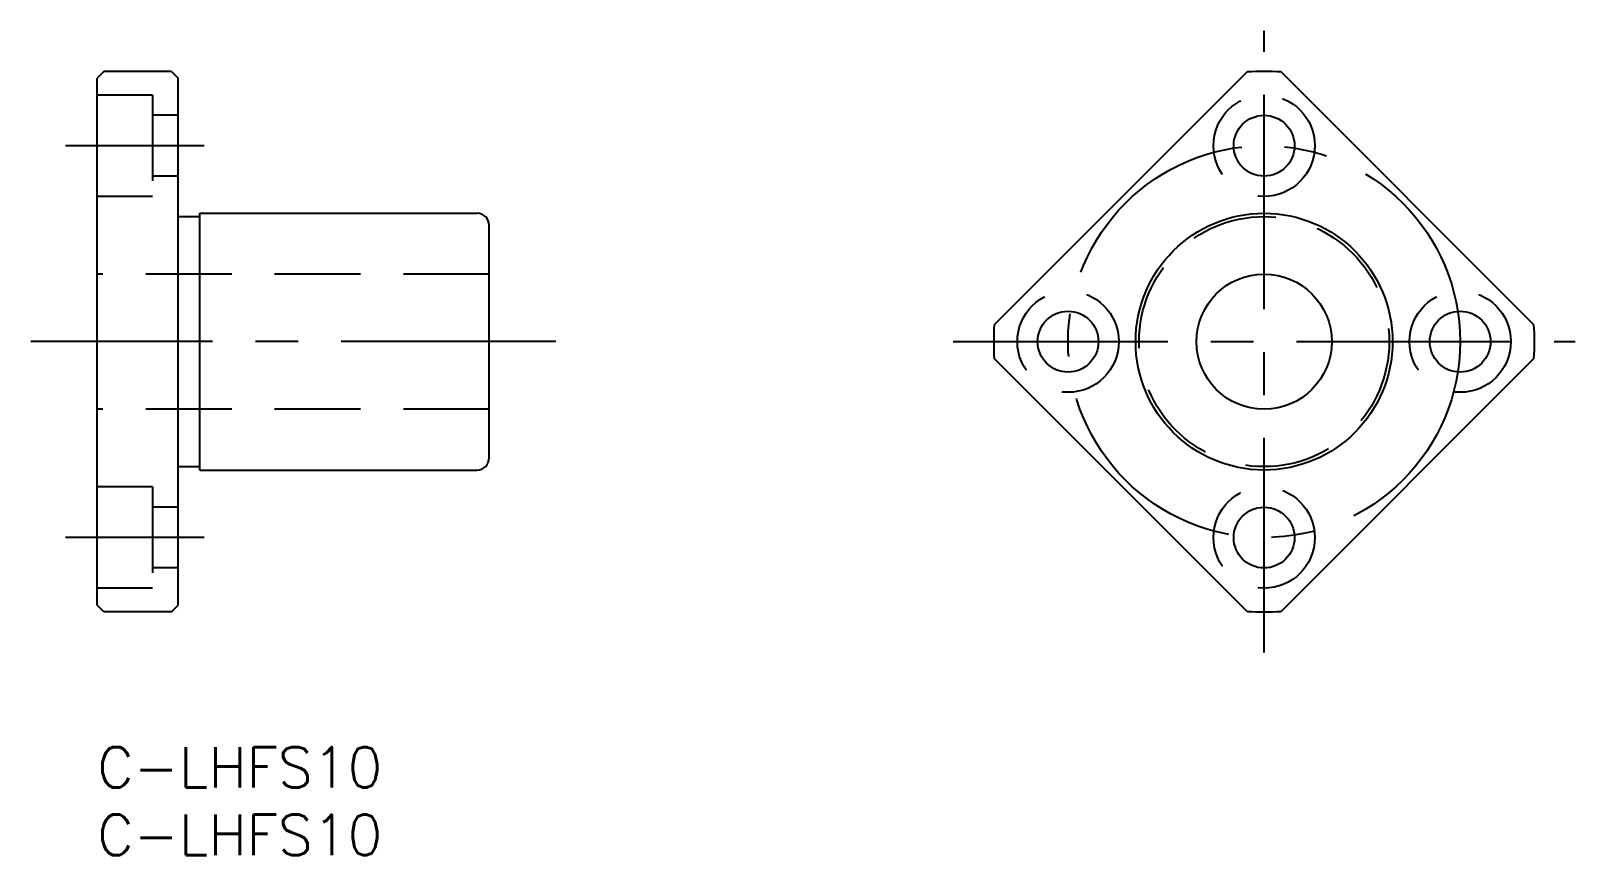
# Model space of a CAD drawing. Extents: x -5 to 109, y -8 to 53.
import ezdxf

# ---------------------------------------------------------------- set-up
doc = ezdxf.new("R2010")
doc.units = 0
doc.header["$LTSCALE"] = 0.5
doc.linetypes.add('CENTER', pattern=[50.8, 31.75, -6.35, 6.35, -6.35])
doc.linetypes.add('DASHED', pattern=[19.05, 12.7, -6.35])
for name, color, linetype in [('MSM_CENTER', 1, 'CENTER'), ('MSM_CONTINUOUS', 7, 'CONTINUOUS'), ('MSM_DASHED', 4, 'DASHED'), ('MSM_PART_NUMBER', 7, 'CONTINUOUS')]:
    doc.layers.add(name, color=color, linetype=linetype)
doc.styles.get("Standard").update_dxf_attribs({"font": 'txt.shx', "height": 3, "bigfont": 'bigfont.shx'})

# ---------------------------------------------------------------- blocks, each defined once
blk = doc.blocks.new('*U26')
at = {"layer": 'MSM_PART_NUMBER'}
blk.add_text('C-LHFS10', height=3, dxfattribs=at).set_placement((0, -3))
blk = doc.blocks.new('*U27')
at = {"layer": 'MSM_PART_NUMBER'}
blk.add_text('C-LHFS10', height=3, dxfattribs=at).set_placement((0, -8))

msp = doc.modelspace()

# ---------------------------------------------------------------- linework, layer by layer
at = {"layer": 'MSM_CENTER'}
for p, q in [((86.31, 7), (86.31, 53)), ((7.92, 44.5), (-2.35, 44.5)), ((33.93, 30), (-4.9, 30)), ((63.31, 30), (109.31, 30)), ((7.92, 15.5), (-2.35, 15.5))]:
    msp.add_line(p, q, dxfattribs=at)
msp.add_circle((86.31, 30), 14.5, dxfattribs=at)
at = {"layer": 'MSM_CONTINUOUS'}
for p, q in [((0.5, 50), (0, 49.5)), ((0, 10.5), (0, 49.5)), ((5.5, 50), (0.5, 50)), ((5.5, 50), (6, 49.5)), ((6, 10.5), (6, 49.5)), ((85.06, 49.96), (66.35, 31.25)), ((106.27, 31.25), (87.56, 49.96)), ((6, 39.25), (7.6, 39.25)), ((7.6, 39.5), (28.1, 39.5)), ((7.6, 20.5), (7.6, 39.5)), ((29, 21.4), (29, 38.6)), ((85.06, 10.04), (66.35, 28.75)), ((106.27, 28.75), (87.56, 10.04)), ((6, 20.75), (7.6, 20.75)), ((7.6, 20.5), (28.1, 20.5)), ((11.38, 20.5), (11.38, 20.5)), ((16.75, 20.5), (16.75, 20.5)), ((0.5, 10), (0, 10.5)), ((5.5, 10), (6, 10.5)), ((5.5, 10), (0.5, 10))]:
    msp.add_line(p, q, dxfattribs=at)
for centre, radius in [((86.31, 44.5), 2.25), ((86.31, 30), 9.5), ((86.31, 30), 5), ((71.81, 30), 2.25), ((100.81, 30), 2.25), ((86.31, 15.5), 2.25)]:
    msp.add_circle(centre, radius, dxfattribs=at)
for centre, radius, start, end in [((86.31, 30), 20, 86.4096, 93.5904), ((28.1, 38.6), 0.9, 0, 90), ((86.31, 30), 20, 176.4096, 183.5904), ((86.31, 30), 20, 356.4096, 3.5904), ((28.1, 21.4), 0.9, 270, 0), ((86.31, 30), 20, 266.4096, 273.5904)]:
    msp.add_arc(centre, radius, start, end, dxfattribs=at)
at = {"layer": 'MSM_DASHED'}
for p, q in [((4.1, 48.25), (0, 48.25)), ((4.1, 48.25), (4.1, 40.75)), ((6, 46.75), (4.1, 46.75)), ((6, 42.25), (4.1, 42.25)), ((4.1, 40.75), (0, 40.75)), ((29, 35), (0, 35)), ((29, 25), (0, 25)), ((4.1, 19.25), (0, 19.25)), ((4.1, 19.25), (4.1, 11.75)), ((6, 17.75), (4.1, 17.75)), ((6, 13.25), (4.1, 13.25)), ((4.1, 11.75), (0, 11.75))]:
    msp.add_line(p, q, dxfattribs=at)
for centre, radius in [((86.31, 44.5), 3.75), ((86.31, 30), 9.25), ((71.81, 30), 3.75), ((100.81, 30), 3.75), ((86.31, 15.5), 3.75)]:
    msp.add_circle(centre, radius, dxfattribs=at)

# ---------------------------------------------------------------- block references
at = {"layer": 'MSM_CONTINUOUS'}
for name in ['*U26', '*U27']:
    msp.add_blockref(name, (0, 0), dxfattribs=at)

doc.saveas('drawing.dxf')
